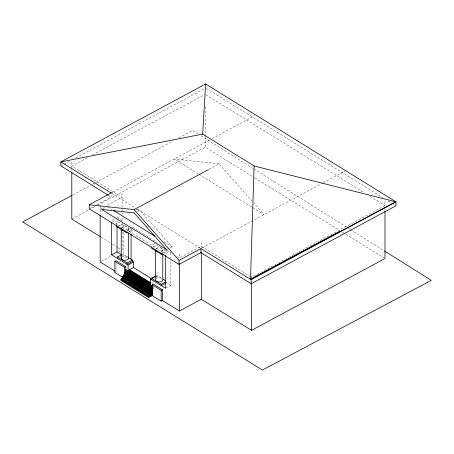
<?xml version="1.0" encoding="UTF-8"?>
<svg xmlns="http://www.w3.org/2000/svg" width="454" height="454" viewBox="0 0 454 454"><rect width="100%" height="100%" fill="white"/><g stroke="black" fill="none" stroke-linecap="round" stroke-linejoin="round"><path stroke-width="0.34" stroke-dasharray="2.27 1.7" d="M153.531 286.724L153.526 288.699L152.998 288.982M60.864 165.897L63.361 164.558M63.986 164.217L69.598 161.198M75.835 157.839L204.357 88.649M87.389 157.731L71.8 166.119L122.047 197.229L106.849 205.412M92.378 155.041L204.601 94.625M72.663 195.033L90.153 185.618M92.65 184.273L95.147 182.928M95.771 182.593L173.212 140.899M178.836 137.874L192.575 130.48L197.972 133.868M112.967 192.002L209.748 139.9M212.239 138.561L254.609 115.753M90.437 208.136L95.913 205.191M96.52 204.868L111.111 197.008L111.111 194.34M71.8 219.044L88.638 209.981M89.256 209.646L94.869 206.627M97.985 204.947L205.225 147.215L254.223 177.554M100.158 209.016L103.807 207.047M102.752 208.744L106.974 206.474M114.641 218.856L111.65 220.468L165.449 253.78L169.637 251.522M208.902 169.359L219.146 163.849L251.891 200.878M137.148 211.275L139.56 209.975L172.151 246.828L169.739 248.128M120.441 221.756L116.848 223.686L116.848 224.923M117.45 226.45L122.234 223.873L132.5 230.229L128.908 232.159M131.904 227.465L127.114 230.042L127.114 231.892M101.378 261.283L111.105 256.045M118.398 252.118L121.439 250.483M119.816 257.106L121.61 256.141M154.604 243.599L151.613 245.211L151.613 246.443M153.407 247.322L156.993 245.393L166.607 251.346L163.616 252.952M114.879 272.468L116.105 271.81L116.105 263.49M161.221 251.164L166.011 248.588M167.327 249.428L169.138 248.452M177.026 256.606L179.426 258.093L201.315 246.312L250.96 277.048M202.172 247.952L322.624 183.104M323.242 182.769L345.676 170.698M155.796 276.089L156.993 275.447L161.8 278.421M155.796 277.411L156.993 276.764L156.993 275.447M151.948 283.58L153.656 282.66M165.449 288.233L170.835 285.333L170.835 260.721M384.981 201.587L384.981 205.594L251.561 277.422L251.561 273.416M219.146 163.849L174.234 159.019L198.347 173.95M136.098 209.6L139.56 209.975M206.207 88.348L382.671 197.609M388.091 200.963L392.909 203.948M393.51 204.323L394.713 205.066M205.821 94.665L364.585 192.961M369.987 196.31L384.981 205.594M254.819 177.928L339.393 230.286M342.39 232.147L383.783 257.776M198.948 174.325L251.998 207.172M252.6 207.546L264.052 214.634L253.763 202.995M111.712 193.376L135.224 207.932M137.636 209.425L199.726 247.873M108.12 195.158L111.111 197.008M107.57 206.842L111.758 209.436M163.781 241.647L172.151 246.828M117.036 217.568L122.234 220.792M132.5 227.148L156.993 242.311M166.817 250.285L171.022 252.889M101.111 237.192L111.877 243.86M112.478 244.229L117.263 247.192M117.858 247.561L120.253 249.042M127.012 258.105L122.807 255.5L122.807 254.121L127.472 257.009L127.472 256.618A3.689 2.128 0 0 0 122.257 256.686M155.932 276.106L156.993 276.764M170.835 285.333L166.607 282.717L166.607 281.395M200.974 135.752L253.156 168.513M253.758 168.888L346.124 226.887M348.524 228.396L349.728 229.145M350.323 229.525L383.914 250.614M384.981 209.073L384.981 210.469M205.225 106.996L205.225 135.928M205.225 136.631L205.225 147.215M201.315 242.305L201.315 247.725M179.426 254.087L179.426 258.093M170.835 252.992L170.835 257.912M166.607 250.114L166.607 251.346M162.787 249.893L162.787 253.377M131.07 229.344L131.07 233.515M128.607 228.646L128.607 232.153M123.619 224.73L123.619 228.901M123.619 232.38L123.619 254.626M122.047 193.222L122.047 214.169M122.047 217.693L122.047 220.519M122.047 223.34L122.047 228.283M122.047 231.807L122.047 250.154M117.036 220.377L117.036 224.582M100.158 205.673L100.158 214.657M71.8 162.112L71.8 168.945M71.8 169.648L71.8 171.062M121.337 228.18A3.689 2.128 0 0 1 127.103 226.972A3.689 2.128 0 0 1 126.831 230.507M155.989 248.69A3.683 2.122 0 0 1 162.106 248.582A3.683 2.122 0 0 1 159.939 251.885M155.989 278.694A3.683 2.122 0 0 1 161.8 278.37"/><path stroke-width="0.68" d="M384.981 211.161L384.981 258.519L251.561 330.347L201.315 299.237L179.426 311.018L162.396 300.474L161.17 301.133L152.272 295.622L148.64 297.58L148.64 296.791L120.877 279.602L121.576 279.227L149.343 296.417L149.343 295.69L121.576 278.438L122.41 277.99L150.178 295.242L150.178 294.635L122.41 277.263L122.977 276.957L150.751 294.328L150.751 293.625L122.977 276.31L123.59 275.981L151.364 293.295L151.369 292.575L123.59 275.203L124.073 274.942L151.852 292.319L151.852 291.65L124.073 274.273L124.6 273.989L152.379 291.366L151.852 291.65M152.272 295.622L152.317 284.891L153.543 284.227L162.396 289.709L162.396 300.474M152.379 291.366L152.379 290.685L124.6 273.342L152.05 290.18M200.935 252.623L179.046 264.41L179.046 260.397L200.935 248.616L200.935 252.623L251.176 283.733L395.922 205.815L395.922 201.809L250.5 279.306L254.109 165.96L202.677 134.112L60.864 161.891L60.864 165.897L108.12 195.158M202.677 134.112L205.605 83.973L395.922 201.809L251.176 279.726L200.935 248.616M205.605 83.973L60.864 161.891L111.111 193.001M72.038 195.368L22.7 221.927L262.418 370.027L431.3 280.368L384.515 250.988M179.046 264.41L89.222 208.795L89.222 204.788L112.348 192.337M89.222 204.788L134.134 209.612L208.301 169.688M111.65 222.573L111.65 254.825L117.036 251.925L121.649 254.785M117.421 258.394L117.421 257.021L121.61 254.768M122.705 277.315L114.879 272.468L114.879 261.379L116.105 260.715L125.735 266.68L125.735 271.509L152.334 287.967M117.421 257.021L127.035 262.974L132.42 260.074L132.42 261.447L133.482 262.111L133.482 267.537L151.801 278.875M132.42 261.447L127.035 264.347L127.035 262.974M111.65 254.825L128.102 265.011L133.482 262.111M114.879 261.379L124.51 267.344L125.735 266.68M152.402 289.351L125.213 272.338L125.213 271.793L125.735 271.509M128.102 270.431L133.482 267.537M124.861 273.2L125.213 272.338M150.768 283.392L129.504 270.226L128.102 270.981L125.735 269.517M150.836 284.624L128.976 271.095L128.102 271.566L125.735 270.102M151.613 247.061L151.613 248.293L161.221 254.24L162.418 253.599M128.102 272.286L128.539 272.054L150.989 285.952L150.552 286.19M127.574 273.251L128.102 272.968L128.102 265.011M151.613 279.664L151.613 278.342L155.2 276.412M150.024 287.144L150.552 286.86L150.552 279.006L155.336 276.429M151.613 278.342L161.221 284.295L165.409 282.042M165.409 283.358L161.221 285.617L161.221 284.295M151.369 292.575L152.289 292.081M150.751 293.625L152.283 292.802M150.178 294.635L152.283 293.5M149.343 295.69L152.277 294.107M148.64 296.791L152.272 294.833M152.317 284.891L161.17 290.367L162.396 289.709M250.5 279.306L337.22 232.624M338.468 231.949L339.717 231.279M254.109 165.96L395.922 201.809M113.551 210.542L154.808 236.091M100.516 236.823L71.8 219.044L71.8 172.469M128.068 257.384L132.42 260.074M163.003 279.165L165.404 280.651M150.552 279.006L165.449 288.233L165.449 255.182M150.768 282.848L129.504 269.682L129.504 270.226M150.836 284.039L128.976 270.51L128.976 271.095M150.552 284.879L152.34 285.986M152.34 286.57L150.552 285.464L150.989 285.226L128.539 271.327L128.539 272.054M125.735 270.822L152.334 287.291M125.213 271.793L152.402 288.613M114.924 271.078L100.158 261.941L100.158 215.366M148.64 297.58L120.877 280.39L120.877 279.602M124.861 272.531L152.056 289.538M134.134 209.612L179.046 260.397M251.561 283.092L251.561 330.347M251.176 279.726L251.176 283.733M201.315 251.981L201.315 299.237M179.426 263.74L179.426 311.018M162.787 254.075L162.787 279.897A3.683 2.122 0 0 1 158.979 281.945A3.683 2.122 0 0 1 155.433 279.749L155.433 250.438M161.221 253.009L161.221 254.24M161.17 290.367L161.17 301.133M131.07 234.207L131.07 259.24M128.607 232.851L128.607 258.11M127.114 231.892L127.114 233.123L116.848 226.767L116.848 225.536M124.6 273.342L124.6 273.989M124.51 267.344L124.51 274.704M124.073 274.273L124.073 274.942M123.59 275.203L123.59 275.981M122.977 276.31L122.977 276.957M122.41 277.263L122.41 277.99M121.576 278.438L121.576 279.227M121.235 228.737L121.235 258.201M117.036 226.688L117.036 251.925M128.073 257.055A3.689 2.128 0 0 1 125.48 260.261A3.689 2.128 0 0 1 121.337 257.651M123.142 230.553A3.689 2.128 0 0 1 121.377 229.281M157.158 251.618A3.683 2.122 0 0 1 155.523 250.296M134.134 212.898L101.543 209.396L166.726 249.751L134.134 212.898"/></g></svg>
